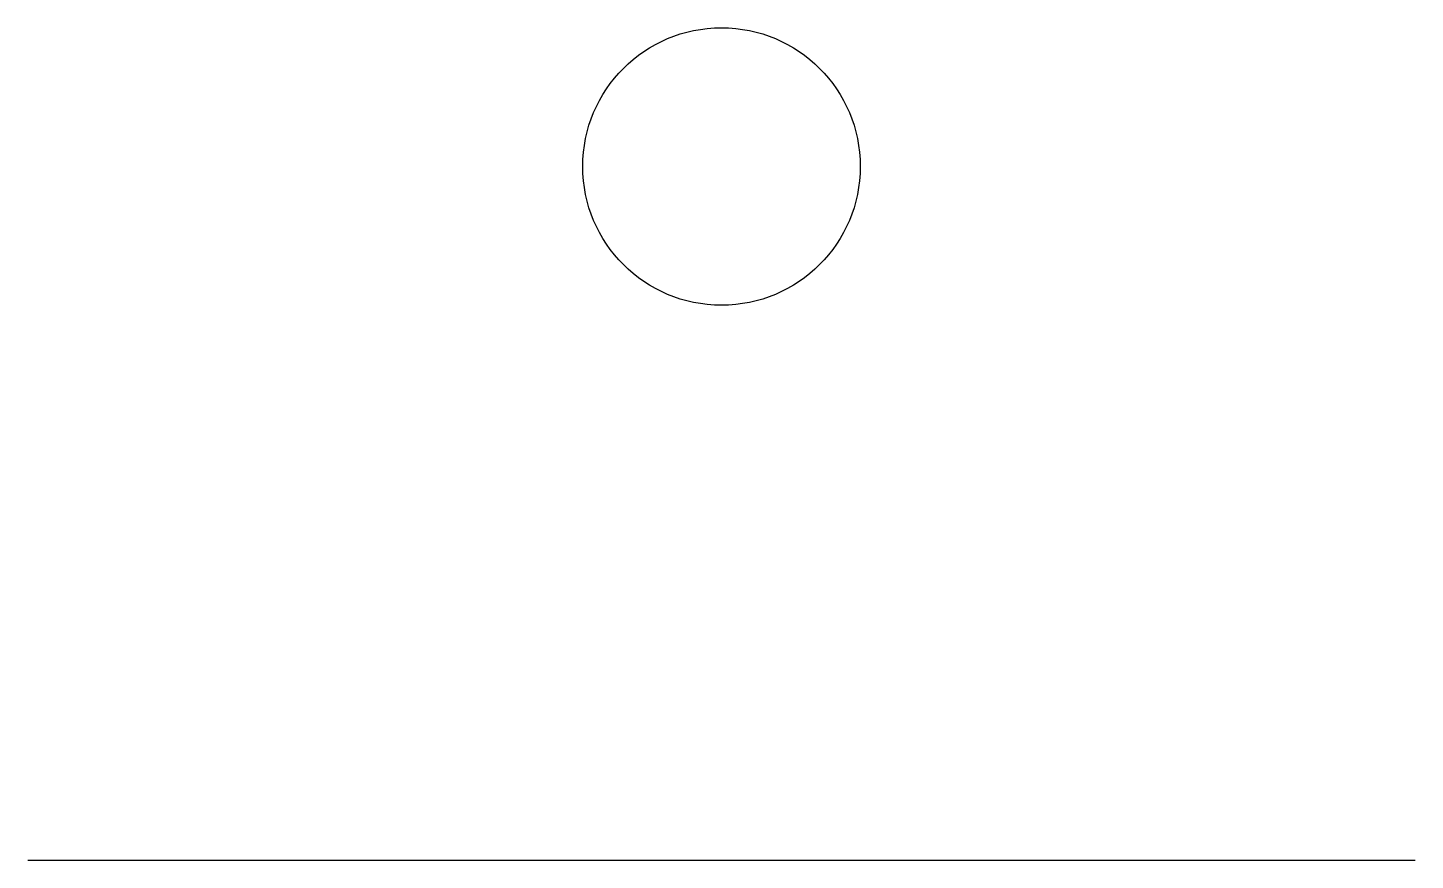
# Model space of a CAD drawing. Header units: millimetres. Extents: x 0 to 100, y 0 to 60.
import ezdxf

# ---------------------------------------------------------------- set-up
doc = ezdxf.new("R2010")
doc.units = ezdxf.units.MM

msp = doc.modelspace()

# ---------------------------------------------------------------- linework, layer by layer
at = {"layer": 'ORACLE'}
msp.add_line((0, 0), (100, 0), dxfattribs=at)
msp.add_circle((50, 50), 10, dxfattribs=at)

doc.saveas('drawing.dxf')
